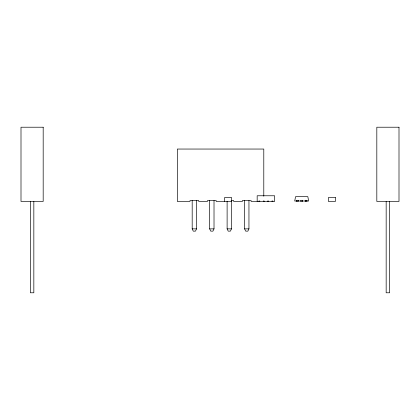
<?xml version="1.0" encoding="UTF-8"?>
<svg xmlns="http://www.w3.org/2000/svg" width="420" height="420" viewBox="0 0 420 420"><rect width="100%" height="100%" fill="white"/><g stroke="black" fill="none" stroke-linecap="round" stroke-linejoin="round"><path stroke-width="0.63" d="M196.549 200.571L196.549 228.869L195.463 231.137L193.279 231.137L192.187 228.869L192.187 200.571M214.016 200.571L214.016 228.869L212.924 231.137L210.74 231.137L209.648 228.869L209.648 200.571M231.483 200.571L231.483 228.869L230.391 231.137L228.207 231.137L227.115 228.869L227.115 201.212M248.95 200.571L248.95 228.869L247.858 231.137L245.674 231.137L244.582 228.869L244.582 200.571M231.168 200.571L233.667 200.571L233.667 201.442L242.398 201.442L242.398 200.571L251.129 200.571L251.129 201.442L274.638 201.442L274.638 195.767L257.171 195.767L257.171 201.442M296.609 201.007L294.709 201.007L295.58 196.639L307.808 196.639L308.679 201.007L306.773 201.007M297.88 201.007L301.056 201.007M302.327 201.007L305.503 201.007M192.187 228.869L196.549 228.869M209.648 228.869L214.016 228.869M227.115 228.869L231.483 228.869M244.582 228.869L248.95 228.869M389.655 201.537L389.655 292.782L386.164 292.782L386.164 201.537M272.89 201.442L272.89 201.007L272.018 201.007L272.018 201.442M268.527 201.442L268.527 201.007L267.65 201.007L267.65 201.442M264.159 201.442L264.159 201.007L263.288 201.007L263.288 201.442M263.791 196.203L263.791 149.047L177.34 149.047L177.34 201.442L190.003 201.442L190.003 200.571L198.734 200.571L198.734 201.442L207.47 201.442L207.47 200.571L216.2 200.571L216.2 201.442L231.588 201.442L231.588 197.516L224.6 197.516L224.6 201.442M259.791 201.442L259.791 201.007L258.92 201.007L258.92 201.442M33.836 201.537L33.836 292.782L30.345 292.782L30.345 201.537M43.181 127.218L21 127.218L21 201.442L43.181 201.442L43.181 127.218M399 127.218L376.819 127.218L376.819 201.442L399 201.442L399 127.218M335.407 197.516L328.424 197.516L328.424 201.442L335.407 201.442L335.407 197.516M298.2 200.309L296.452 200.309L296.452 201.442L298.2 201.442L298.2 200.309M302.568 200.309L300.82 200.309L300.82 201.442L302.568 201.442L302.568 200.309M306.931 200.309L305.188 200.309L305.188 201.442L306.931 201.442L306.931 200.309"/></g></svg>
